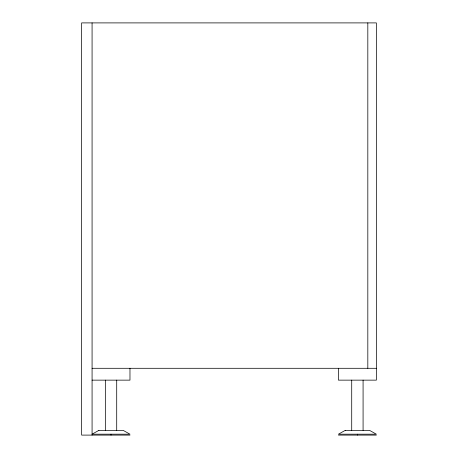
<?xml version="1.0" encoding="UTF-8"?>
<svg xmlns="http://www.w3.org/2000/svg" width="458" height="458" viewBox="0 0 458 458"><rect width="100%" height="100%" fill="white"/><g stroke="black" fill="none" stroke-linecap="round" stroke-linejoin="round"><path stroke-width="0.69" d="M92.075 368.295L376.35 368.295M92.075 380.14L129.975 380.14L129.975 368.295M129.975 435.1L81.65 435.1L81.65 22.9L376.35 22.9L376.35 380.14L338.445 380.14L338.445 368.295M338.445 435.1L376.35 435.1M367.82 22.9L367.82 368.295M363.08 380.14L363.08 430.36M357.4 434.184L357.4 435.1M351.715 380.14L351.715 430.36M116.71 380.14L116.71 430.36M111.025 434.184L111.025 435.1M105.34 380.14L105.34 430.36M92.075 22.9L92.075 435.1M98.899 430.36L92.075 434.184L129.975 434.184L123.15 430.36L98.899 430.36M345.269 430.36L338.445 434.184L376.35 434.184L369.526 430.36L345.269 430.36"/></g></svg>
